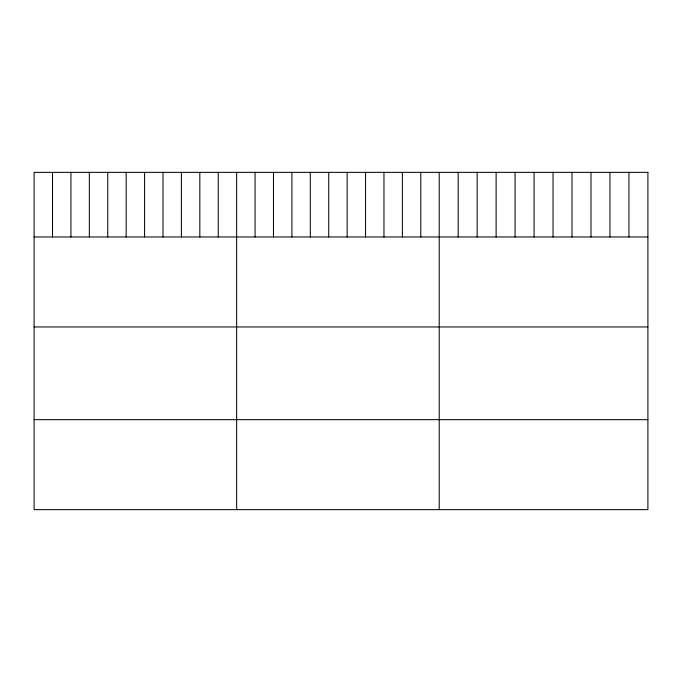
<?xml version="1.0" encoding="UTF-8"?>
<svg xmlns="http://www.w3.org/2000/svg" width="682" height="682" viewBox="0 0 682 682"><rect width="100%" height="100%" fill="white"/><g stroke="black" fill="none" stroke-linecap="round" stroke-linejoin="round"><path stroke-width="1.02" d="M34.1 236.969L647.9 236.969M34.1 326.951L647.9 326.951M34.1 419.66L647.9 419.66M628.932 172.358L628.932 236.969M609.955 172.358L609.955 236.969M590.987 172.358L590.987 236.969M572.01 172.358L572.01 236.969M553.042 172.358L553.042 236.969M534.066 172.358L534.066 236.969M515.098 172.358L515.098 236.969M496.121 172.358L496.121 236.969M477.153 172.358L477.153 236.969M458.176 172.358L458.176 236.969M439.208 172.358L439.208 509.642M420.794 172.358L420.794 236.969M402.38 172.358L402.38 236.969M383.966 172.358L383.966 236.969M365.552 172.358L365.552 236.969M347.138 172.358L347.138 236.969M328.724 172.358L328.724 236.969M310.31 172.358L310.31 236.969M291.896 172.358L291.896 236.969M273.482 172.358L273.482 236.969M255.068 172.358L255.068 236.969M236.654 172.358L236.654 509.642M218.24 172.358L218.24 236.969M199.826 172.358L199.826 236.969M181.412 172.358L181.412 236.969M162.998 172.358L162.998 236.969M144.584 172.358L144.584 236.969M126.17 172.358L126.17 236.969M107.756 172.358L107.756 236.969M89.342 172.358L89.342 236.969M70.928 172.358L70.928 236.969M52.514 172.358L52.514 236.969M647.9 172.358L34.1 172.358L34.1 509.642L647.9 509.642L647.9 172.358"/></g></svg>
